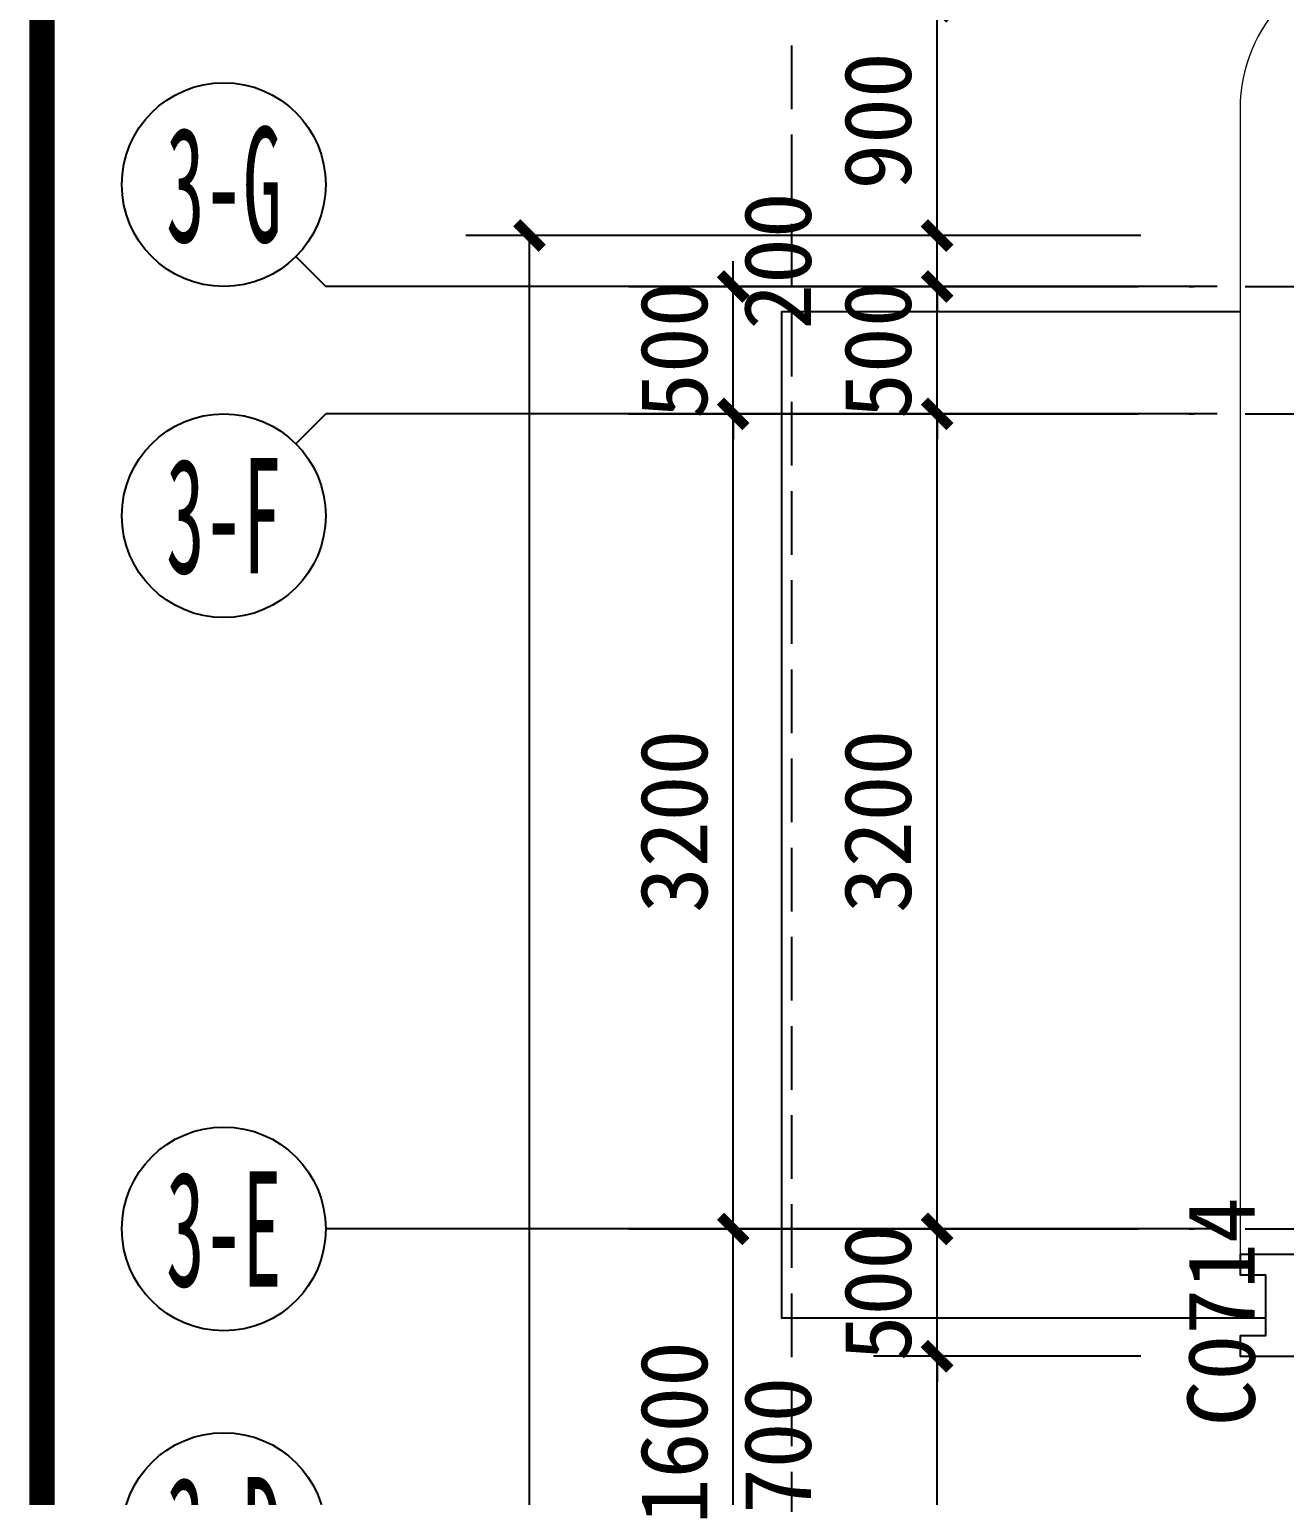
# Model space of a CAD drawing. Extents: x -46233 to 84150, y 109350 to 390860.
# Drawn here: x 2450 to 7378, y 153953 to 159710 of the extents above; entities that cross this region are included whole.
import ezdxf
from ezdxf.enums import TextEntityAlignment as Align
from ezdxf.xclip import XClip

# ---------------------------------------------------------------- set-up
doc = ezdxf.new("R2010")
doc.units = 0
doc.header["$LTSCALE"] = 1000
doc.header["$MEASUREMENT"] = 0
doc.header["$XCLIPFRAME"] = 0
for name, pattern in [('3#-轴线$1$DOTE', [2.42, 2, -0.2, 0.02, -0.2]), ('DASH', [0.35, 0.25, -0.1]), ('道路$0$道路-$0$DASH', [0.35, 0.25, -0.1])]:
    doc.linetypes.add(name, pattern=pattern)
doc.layers.get('Defpoints').update_dxf_attribs({"color": 4, "linetype": 'DASH'})
for name, color, linetype in [('125-MC编号-偶$0$A-ANNO-TEXT', 255, 'Continuous'), ('3#-轴号$0$A-ANNO-AXIS-CIRC', 3, 'Continuous'), ('3#-轴号$0$A-ANNO-AXIS-TEXT', 7, 'Continuous'), ('3#-轴号$0$A-ANNO-DIMS', 3, 'Continuous'), ('3#-轴线$1$A-ANNO-DOTE', 10, '3#-轴线$1$DOTE'), ('3#楼二层线脚$0$A-00-HX-113-wall-01Y$0$HRAL', 31, 'Continuous'), ('A-ANNO-DIMS', 3, 'Continuous'), ('A-ROOF', 241, 'Continuous'), ('A1-无手签$0$A-ANNO-TTLB', 7, 'Continuous'), ('AXIS_TEXT', 7, 'Continuous'), ('道路$0$A-road', 40, 'Continuous')]:
    doc.layers.add(name, color=color, linetype=linetype)
doc.layers.add('3#楼二层线脚$0$A-00-15-1#-PM-2F$0$00-装饰-看', color=46, linetype='Continuous', lineweight=5)
doc.styles.add('125-MC编号-偶$0$Standard', font='')
doc.styles.add('3#-轴号$0$_TCH_AXIS', font='')
doc.styles.add('3#-轴号$0$_TCH_DIM_T3', font='')
doc.styles.add('_TCH_DIM_T3', font='')
doc.styles.add('COMPLEX', font='COMPLEX')
doc.styles.get('125-MC编号-偶$0$Standard').set_extended_font_data('SimSun')
doc.styles.get('3#-轴号$0$_TCH_AXIS').set_extended_font_data('SimSun')
doc.styles.get('3#-轴号$0$_TCH_DIM_T3').set_extended_font_data('SimSun')
doc.styles.get('_TCH_DIM_T3').set_extended_font_data('SimSun')
doc.dimstyles.new('3#-轴号$0$_TCH_ARCH&&100', dxfattribs={"dimtxt": 264.345992, "dimasz": 100, "dimexe": 250, "dimexo": 300, "dimgap": 100, "dimtad": 1, "dimdec": 0, "dimzin": 0, "dimdsep": 46, "dimtxsty": '3#-轴号$0$_TCH_DIM_T3', "dimblk": '3#-轴号$0$_ArchTick', "dimcen": 0.09, "dimclrt": 7, "dimazin": 2, "dimtfac": 1, "dimtdec": 0, "dimtix": 1, "dimtmove": 2, "dimatfit": 3, "dimfxl": 100, "dimtolj": 1, "dimtzin": 0, "dimarcsym": 0})
doc.dimstyles.new('_TCH_ARCH&&100', dxfattribs={"dimtxt": 264.345992, "dimasz": 100, "dimexe": 250, "dimexo": 300, "dimgap": 100, "dimtad": 1, "dimdec": 0, "dimzin": 0, "dimdsep": 46, "dimtxsty": '_TCH_DIM_T3', "dimblk": 'ARCHTICK', "dimcen": 0.09, "dimclrt": 7, "dimazin": 2, "dimtfac": 1, "dimtdec": 0, "dimtix": 1, "dimtmove": 2, "dimatfit": 3, "dimfxl": 100, "dimtolj": 1, "dimtzin": 0, "dimarcsym": 0})

# ---------------------------------------------------------------- blocks, each defined once
blk = doc.blocks.new('3#-轴线')
at = {"layer": '3#-轴线$1$A-ANNO-DOTE'}
for points in [[(-3000, 500), (45757.3, 500)], [(-3000, 0), (45757.3, 0)], [(-3000, -3200), (45757.3, -3200)]]:
    blk.add_lwpolyline(points, dxfattribs=at)
blk = doc.blocks.new('_AXISO')
blk.add_circle((0, 0), 0.5)
at = {"layer": 'AXIS_TEXT', "style": 'COMPLEX', "width": 1.041667}
blk.add_attdef('A', text='', height=0.56, dxfattribs=at).set_placement((-0.25, -0.28), (0.25, -0.28), align=Align.FIT)
blk = doc.blocks.new('3#-轴号$0$_ArchTick')
at = {"color": 0, "linetype": 'ByBlock', "const_width": 0.4}
blk.add_lwpolyline([(-0.5, -0.5), (0.5, 0.5)], dxfattribs=at)
blk = doc.blocks.new('*D808')
at = {"layer": '3#-轴号$0$A-ANNO-DIMS', "color": 0, "lineweight": -2, "transparency": 16777216}
for p, q in [((-2589.4, -5800), (-2589.4, -4200)), ((-2389.4, -4200), (-2339.4, -4200)), ((-2389.4, -5800), (-2339.4, -5800))]:
    blk.add_line(p, q, dxfattribs=at)
at = {"layer": 'Defpoints', "color": 0, "transparency": 16777216}
for p in [(-2689.4, -4200), (-2589.4, -4200), (-2689.4, -5800)]:
    blk.add_point(p, dxfattribs=at)
at = {"layer": '3#-轴号$0$A-ANNO-DIMS', "color": 0, "lineweight": -2, "transparency": 16777216, "xscale": 100, "yscale": 100, "zscale": 100}
for p, rotation in [((-2589.4, -4200), 90), ((-2589.4, -5800), 270)]:
    blk.add_blockref('3#-轴号$0$_ArchTick', p, dxfattribs=dict(at, rotation=rotation))
at = {"layer": '3#-轴号$0$A-ANNO-DIMS', "color": 7, "transparency": 16777216, "insert": (-2821.6, -5000), "char_height": 264.35, "attachment_point": 5, "rotation": 90, "style": '3#-轴号$0$_TCH_DIM_T3'}
blk.add_mtext('\\A1;1600', dxfattribs=at)
blk = doc.blocks.new('*D809')
at = {"layer": '3#-轴号$0$A-ANNO-DIMS', "color": 0, "lineweight": -2, "transparency": 16777216}
for p, q in [((-2589.4, -4200), (-2589.4, -1000)), ((-2389.4, -1000), (-2339.4, -1000)), ((-2389.4, -4200), (-2339.4, -4200))]:
    blk.add_line(p, q, dxfattribs=at)
at = {"layer": 'Defpoints', "color": 0, "transparency": 16777216}
for p in [(-2689.4, -1000), (-2589.4, -1000), (-2689.4, -4200)]:
    blk.add_point(p, dxfattribs=at)
at = {"layer": '3#-轴号$0$A-ANNO-DIMS', "color": 0, "lineweight": -2, "transparency": 16777216, "xscale": 100, "yscale": 100, "zscale": 100}
for p, rotation in [((-2589.4, -1000), 90), ((-2589.4, -4200), 270)]:
    blk.add_blockref('3#-轴号$0$_ArchTick', p, dxfattribs=dict(at, rotation=rotation))
at = {"layer": '3#-轴号$0$A-ANNO-DIMS', "color": 7, "transparency": 16777216, "insert": (-2821.6, -2600), "char_height": 264.35, "attachment_point": 5, "rotation": 90, "style": '3#-轴号$0$_TCH_DIM_T3'}
blk.add_mtext('\\A1;3200', dxfattribs=at)
blk = doc.blocks.new('*D810')
at = {"layer": '3#-轴号$0$A-ANNO-DIMS', "color": 0, "lineweight": -2, "transparency": 16777216}
for p, q in [((-2589.4, -500), (-2589.4, -400)), ((-2589.4, -1000), (-2589.4, -500)), ((-2389.4, -500), (-2339.4, -500)), ((-2589.4, -1000), (-2589.4, -1100)), ((-2389.4, -1000), (-2339.4, -1000))]:
    blk.add_line(p, q, dxfattribs=at)
at = {"layer": 'Defpoints', "color": 0, "transparency": 16777216}
for p in [(-2689.4, -500), (-2589.4, -500), (-2689.4, -1000)]:
    blk.add_point(p, dxfattribs=at)
at = {"layer": '3#-轴号$0$A-ANNO-DIMS', "color": 0, "lineweight": -2, "transparency": 16777216, "xscale": 100, "yscale": 100, "zscale": 100}
for p, rotation in [((-2589.4, -500), 270), ((-2589.4, -1000), 90)]:
    blk.add_blockref('3#-轴号$0$_ArchTick', p, dxfattribs=dict(at, rotation=rotation))
at = {"layer": '3#-轴号$0$A-ANNO-DIMS', "color": 7, "transparency": 16777216, "insert": (-2821.6, -750), "char_height": 264.35, "attachment_point": 5, "rotation": 90, "style": '3#-轴号$0$_TCH_DIM_T3'}
blk.add_mtext('\\A1;500', dxfattribs=at)
blk = doc.blocks.new('125-MC编号-偶')
at = {"layer": '125-MC编号-偶$0$A-ANNO-TEXT', "color": 2, "style": '125-MC编号-偶$0$Standard'}
blk.add_text('C0714', height=264.35, rotation=90, dxfattribs=at).set_placement((-10992.2, 3124.9, 0))
blk = doc.blocks.new('grtvfr')
at = {"layer": 'A-ROOF'}
blk.add_lwpolyline([(-42400, 400.9), (-44199.7, 400.9), (-44199.7, -3549.1), (-42300, -3549.1)], dxfattribs=at)
blk = doc.blocks.new('3#楼二层线脚')
at = {"layer": '3#楼二层线脚$0$A-00-15-1#-PM-2F$0$00-装饰-看', "linetype": 'ByBlock'}
blk.add_lwpolyline([(-4750, 7600), (-4750, 8299.9, 0.414214), (-5350, 8899.9), (-10450, 8899.9, 0.414216), (-11050, 8299.9), (-11050, 3800)], format="xyb", dxfattribs=at)
at = {"layer": '3#楼二层线脚$0$A-00-HX-113-wall-01Y$0$HRAL'}
blk.add_lwpolyline([(-10650, 3800), (-11050, 3800), (-11050, 3720), (-10950, 3720), (-10950, 3480), (-11050, 3480), (-11050, 3400), (-10650, 3400)], dxfattribs=at)
blk = doc.blocks.new('道路')
at = {"layer": '道路$0$A-road', "color": 1, "linetype": '道路$0$道路-$0$DASH', "ltscale": 5}
blk.add_line((525295899.6, 299541751), (525295899.6, 299462760), dxfattribs=at)
at = {"layer": '道路$0$A-road'}
blk.add_line((525297899.6, 299541751), (525297899.6, 299499611), dxfattribs=at)
blk = doc.blocks.new('gtvt')
blk.add_blockref('道路', (-525300649.6, -299507460))
blk = doc.blocks.new('_ArchTick')
at = {"color": 0, "linetype": 'ByBlock', "const_width": 0.4}
blk.add_lwpolyline([(-0.5, -0.5), (0.5, 0.5)], dxfattribs=at)
blk = doc.blocks.new('*D359')
at = {"layer": 'A-ANNO-DIMS', "color": 0, "lineweight": -2, "transparency": 16777216}
for p, q in [((6813.3, 159799.9), (5763.3, 159799.9)), ((6013.3, 158900), (6013.3, 159799.9)), ((6813.3, 158900), (5763.3, 158900))]:
    blk.add_line(p, q, dxfattribs=at)
at = {"layer": 'Defpoints', "color": 0, "transparency": 16777216}
for p in [(6013.3, 159799.9), (7113.3, 159799.9), (7113.3, 158900)]:
    blk.add_point(p, dxfattribs=at)
at = {"layer": 'A-ANNO-DIMS', "color": 0, "lineweight": -2, "transparency": 16777216, "xscale": 100, "yscale": 100, "zscale": 100}
for p, rotation in [((6013.3, 159799.9), 90), ((6013.3, 158900), 270)]:
    blk.add_blockref('_ArchTick', p, dxfattribs=dict(at, rotation=rotation))
at = {"layer": 'A-ANNO-DIMS', "color": 7, "transparency": 16777216, "insert": (5781.1, 159349.9), "char_height": 264.35, "attachment_point": 5, "rotation": 90, "style": '_TCH_DIM_T3'}
blk.add_mtext('\\A1;900', dxfattribs=at)
blk = doc.blocks.new('*D360')
at = {"layer": 'A-ANNO-DIMS', "color": 0, "lineweight": -2, "transparency": 16777216}
for p, q in [((6013.3, 158900), (6013.3, 159000)), ((6813.3, 158900), (5763.3, 158900)), ((6013.3, 158700), (6013.3, 158900)), ((6813.3, 158700), (5763.3, 158700)), ((6013.3, 158700), (6013.3, 158600))]:
    blk.add_line(p, q, dxfattribs=at)
at = {"layer": 'Defpoints', "color": 0, "transparency": 16777216}
for p in [(6013.3, 158900), (7113.3, 158900), (7113.3, 158700)]:
    blk.add_point(p, dxfattribs=at)
at = {"layer": 'A-ANNO-DIMS', "color": 0, "lineweight": -2, "transparency": 16777216, "xscale": 100, "yscale": 100, "zscale": 100}
for p, rotation in [((6013.3, 158900), 270), ((6013.3, 158700), 90)]:
    blk.add_blockref('_ArchTick', p, dxfattribs=dict(at, rotation=rotation))
at = {"layer": 'A-ANNO-DIMS', "color": 7, "transparency": 16777216, "insert": (5388.3, 158800), "char_height": 264.35, "attachment_point": 5, "rotation": 90, "style": '_TCH_DIM_T3'}
blk.add_mtext('\\A1;200', dxfattribs=at)
blk = doc.blocks.new('*D361')
at = {"layer": 'A-ANNO-DIMS', "color": 0, "lineweight": -2, "transparency": 16777216}
for p, q in [((6013.3, 158700), (6013.3, 158800)), ((6813.3, 158700), (5763.3, 158700)), ((6013.3, 158200), (6013.3, 158700)), ((6813.3, 158200), (5763.3, 158200)), ((6013.3, 158200), (6013.3, 158100))]:
    blk.add_line(p, q, dxfattribs=at)
at = {"layer": 'Defpoints', "color": 0, "transparency": 16777216}
for p in [(6013.3, 158700), (7113.3, 158700), (7113.3, 158200)]:
    blk.add_point(p, dxfattribs=at)
at = {"layer": 'A-ANNO-DIMS', "color": 0, "lineweight": -2, "transparency": 16777216, "xscale": 100, "yscale": 100, "zscale": 100}
for p, rotation in [((6013.3, 158700), 270), ((6013.3, 158200), 90)]:
    blk.add_blockref('_ArchTick', p, dxfattribs=dict(at, rotation=rotation))
at = {"layer": 'A-ANNO-DIMS', "color": 7, "transparency": 16777216, "insert": (5781.1, 158450), "char_height": 264.35, "attachment_point": 5, "rotation": 90, "style": '_TCH_DIM_T3'}
blk.add_mtext('\\A1;500', dxfattribs=at)
blk = doc.blocks.new('*D362')
at = {"layer": 'A-ANNO-DIMS', "color": 0, "lineweight": -2, "transparency": 16777216}
for p, q in [((6813.3, 158200), (5763.3, 158200)), ((6013.3, 155000), (6013.3, 158200)), ((6813.3, 155000), (5763.3, 155000))]:
    blk.add_line(p, q, dxfattribs=at)
at = {"layer": 'Defpoints', "color": 0, "transparency": 16777216}
for p in [(6013.3, 158200), (7113.3, 158200), (7113.3, 155000)]:
    blk.add_point(p, dxfattribs=at)
at = {"layer": 'A-ANNO-DIMS', "color": 0, "lineweight": -2, "transparency": 16777216, "xscale": 100, "yscale": 100, "zscale": 100}
for p, rotation in [((6013.3, 158200), 90), ((6013.3, 155000), 270)]:
    blk.add_blockref('_ArchTick', p, dxfattribs=dict(at, rotation=rotation))
at = {"layer": 'A-ANNO-DIMS', "color": 7, "transparency": 16777216, "insert": (5781.1, 156600), "char_height": 264.35, "attachment_point": 5, "rotation": 90, "style": '_TCH_DIM_T3'}
blk.add_mtext('\\A1;3200', dxfattribs=at)
blk = doc.blocks.new('*D363')
at = {"layer": 'A-ANNO-DIMS', "color": 0, "lineweight": -2, "transparency": 16777216}
for p, q in [((6013.3, 155000), (6013.3, 155100)), ((6813.3, 155000), (5763.3, 155000)), ((6013.3, 154500), (6013.3, 155000)), ((6813.3, 154500), (5763.3, 154500)), ((6013.3, 154500), (6013.3, 154400))]:
    blk.add_line(p, q, dxfattribs=at)
at = {"layer": 'Defpoints', "color": 0, "transparency": 16777216}
for p in [(6013.3, 155000), (7113.3, 155000), (7113.3, 154500)]:
    blk.add_point(p, dxfattribs=at)
at = {"layer": 'A-ANNO-DIMS', "color": 0, "lineweight": -2, "transparency": 16777216, "xscale": 100, "yscale": 100, "zscale": 100}
for p, rotation in [((6013.3, 155000), 270), ((6013.3, 154500), 90)]:
    blk.add_blockref('_ArchTick', p, dxfattribs=dict(at, rotation=rotation))
at = {"layer": 'A-ANNO-DIMS', "color": 7, "transparency": 16777216, "insert": (5781.1, 154750), "char_height": 264.35, "attachment_point": 5, "rotation": 90, "style": '_TCH_DIM_T3'}
blk.add_mtext('\\A1;500', dxfattribs=at)
blk = doc.blocks.new('*D364')
at = {"layer": 'A-ANNO-DIMS', "color": 0, "lineweight": -2, "transparency": 16777216}
for p, q in [((6813.3, 154500), (5763.3, 154500)), ((6013.3, 153800), (6013.3, 154500)), ((6813.3, 153800), (5763.3, 153800))]:
    blk.add_line(p, q, dxfattribs=at)
at = {"layer": 'Defpoints', "color": 0, "transparency": 16777216}
for p in [(6013.3, 154500), (7113.3, 154500), (7113.3, 153800)]:
    blk.add_point(p, dxfattribs=at)
at = {"layer": 'A-ANNO-DIMS', "color": 0, "lineweight": -2, "transparency": 16777216, "xscale": 100, "yscale": 100, "zscale": 100}
for p, rotation in [((6013.3, 154500), 90), ((6013.3, 153800), 270)]:
    blk.add_blockref('_ArchTick', p, dxfattribs=dict(at, rotation=rotation))
at = {"layer": 'A-ANNO-DIMS', "color": 7, "transparency": 16777216, "insert": (5388.3, 154150), "char_height": 264.35, "attachment_point": 5, "rotation": 90, "style": '_TCH_DIM_T3'}
blk.add_mtext('\\A1;700', dxfattribs=at)
blk = doc.blocks.new('*D462')
at = {"layer": 'A-ANNO-DIMS', "color": 0, "lineweight": -2, "transparency": 16777216}
for p, q in [((6813.3, 158900), (4163.3, 158900)), ((4413.3, 146800), (4413.3, 158900)), ((6813.3, 146800), (4163.3, 146800))]:
    blk.add_line(p, q, dxfattribs=at)
at = {"layer": 'Defpoints', "color": 0, "transparency": 16777216}
for p in [(4413.3, 158900), (7113.3, 158900), (7113.3, 146800)]:
    blk.add_point(p, dxfattribs=at)
at = {"layer": 'A-ANNO-DIMS', "color": 0, "lineweight": -2, "transparency": 16777216, "xscale": 100, "yscale": 100, "zscale": 100}
for p, rotation in [((4413.3, 158900), 90), ((4413.3, 146800), 270)]:
    blk.add_blockref('_ArchTick', p, dxfattribs=dict(at, rotation=rotation))
at = {"layer": 'A-ANNO-DIMS', "color": 7, "transparency": 16777216, "insert": (4181.1, 152850), "char_height": 264.35, "attachment_point": 5, "rotation": 90, "style": '_TCH_DIM_T3'}
blk.add_mtext('\\A1;12100', dxfattribs=at)
blk = doc.blocks.new('3#-轴号')
at = {"layer": '3#-轴号$0$A-ANNO-AXIS-CIRC'}
for p, q in [((-4306.6, -382.8), (-4189.4, -500)), ((-689.4, -500), (-4189.4, -500)), ((-4306.6, -1117.2), (-4189.4, -1000)), ((-689.4, -1000), (-4189.4, -1000)), ((-689.4, -4200), (-4189.4, -4200))]:
    blk.add_line(p, q, dxfattribs=at)
at = {"layer": 'Defpoints'}
blk.add_lwpolyline([(-2360.1, 4492.7), (44213.5, 4492.7), (44213.5, -15203.4), (-2360.1, -15203.4)], close=True, dxfattribs=at)
at = {"layer": '3#-轴号$0$A-ANNO-AXIS-CIRC'}
ref = blk.add_blockref('_AXISO', (-4589.4, -100), dxfattribs=dict(at, xscale=800, yscale=800, zscale=800))
ref.add_attrib('A', '3-G', dxfattribs={"layer": '3#-轴号$0$A-ANNO-AXIS-TEXT', "height": 452.55, "style": '3#-轴号$0$_TCH_AXIS', "width": 0.466146}).set_placement((-4815.7, -326.3), (-4363.1, -326.3), align=Align.FIT)
ref = blk.add_blockref('_AXISO', (-4589.4, -1400), dxfattribs=dict(at, xscale=800, yscale=800, zscale=800))
ref.add_attrib('A', '3-F', dxfattribs={"layer": '3#-轴号$0$A-ANNO-AXIS-TEXT', "height": 452.55, "style": '3#-轴号$0$_TCH_AXIS', "width": 0.466146}).set_placement((-4815.7, -1626.3), (-4363.1, -1626.3), align=Align.FIT)
ref = blk.add_blockref('_AXISO', (-4589.4, -4200), dxfattribs=dict(at, xscale=800, yscale=800, zscale=800))
ref.add_attrib('A', '3-E', dxfattribs={"layer": '3#-轴号$0$A-ANNO-AXIS-TEXT', "height": 452.55, "style": '3#-轴号$0$_TCH_AXIS', "width": 0.466146}).set_placement((-4815.7, -4426.3), (-4363.1, -4426.3), align=Align.FIT)
ref = blk.add_blockref('_AXISO', (-4589.4, -5400), dxfattribs=dict(at, xscale=800, yscale=800, zscale=800))
ref.add_attrib('A', '3-D', dxfattribs={"layer": '3#-轴号$0$A-ANNO-AXIS-TEXT', "height": 452.55, "style": '3#-轴号$0$_TCH_AXIS', "width": 0.466146}).set_placement((-4815.7, -5626.3), (-4363.1, -5626.3), align=Align.FIT)
at = {"layer": '3#-轴号$0$A-ANNO-DIMS'}
for p1, p2, picture, middle in [((-2689.4, -1000), (-2689.4, -500), '*D810', (-2821.6, -750)), ((-2689.4, -4200), (-2689.4, -1000), '*D809', (-2821.6, -2600)), ((-2689.4, -5800), (-2689.4, -4200), '*D808', (-2821.6, -5000))]:
    dim = blk.add_aligned_dim(p1=p1, p2=p2, distance=-100, dimstyle='3#-轴号$0$_TCH_ARCH&&100', dxfattribs=at)
    dim.commit()
    dim.dimension.update_dxf_attribs({"geometry": picture, "text_midpoint": middle})

msp = doc.modelspace()

# ---------------------------------------------------------------- linework, layer by layer
at = {"layer": 'A1-无手签$0$A-ANNO-TTLB', "const_width": 100}
msp.add_lwpolyline([(2500, 110400), (83100, 110400), (83100, 167800), (2500, 167800)], close=True, dxfattribs=at)

# ---------------------------------------------------------------- block references
for name, p in [('3#-轴号', (7802.7, 159200)), ('3#-轴线', (7802.7, 158200)), ('3#楼二层线脚', (18252.7, 151100)), ('grtvfr', (49602.7, 158200)), ('125-MC编号-偶', (18252.7, 151100))]:
    msp.add_blockref(name, p)
ref = msp.add_blockref('gtvt', (7802.7, 129500))
XClip(ref).set_block_clipping_path([(-5302.6810596018, -19100.0000000173), (50797.3189403982, 9599.9999999827)])

# ---------------------------------------------------------------- dimensions: what is measured, and where the dimension line sits
at = {"layer": 'A-ANNO-DIMS'}
for p1, p2, distance, picture, middle in [((7113.3, 158900), (7113.3, 159799.9), 1100, '*D359', (5781.1, 159349.9)), ((7113.3, 146800), (7113.3, 158900), 2700, '*D462', (4181.1, 152850)), ((7113.3, 158200), (7113.3, 158700), 1100, '*D361', (5781.1, 158450)), ((7113.3, 155000), (7113.3, 158200), 1100, '*D362', (5781.1, 156600)), ((7113.3, 154500), (7113.3, 155000), 1100, '*D363', (5781.1, 154750))]:
    dim = msp.add_aligned_dim(p1=p1, p2=p2, distance=distance, dimstyle='_TCH_ARCH&&100', dxfattribs=at)
    dim.commit()
    dim.dimension.update_dxf_attribs({"geometry": picture, "text_midpoint": middle})
for base, p1, p2, picture, middle in [((6013.3, 158900), (7113.3, 158700), (7113.3, 158900), '*D360', (5388.3, 158800)), ((6013.3, 154500), (7113.3, 153800), (7113.3, 154500), '*D364', (5388.3, 154150))]:
    dim = msp.add_linear_dim(base=base, p1=p1, p2=p2, angle=90, dimstyle='_TCH_ARCH&&100', dxfattribs=at)
    dim.commit()
    dim.dimension.update_dxf_attribs({"geometry": picture, "text_midpoint": middle, "dimtype": 129})

doc.saveas('drawing.dxf')
